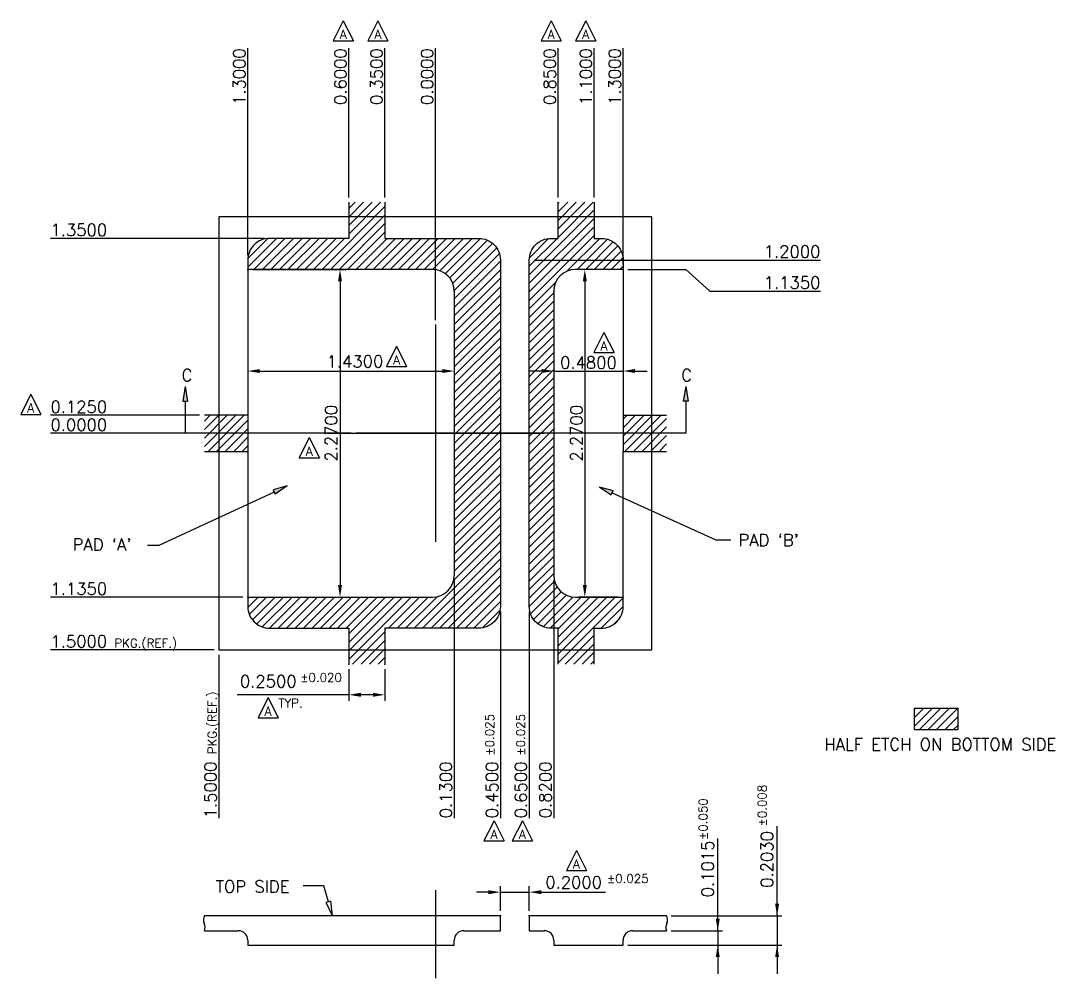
# Model space of a CAD drawing. Extents: x 823 to 1091, y 12 to 388.
# Drawn here: x 869.3 to 1084.3, y 188.9 to 387.9 of the extents above; entities that cross this region are included whole.
import ezdxf
from ezdxf.enums import TextEntityAlignment as Align
from ezdxf.lldxf.tags import DXFTag

# ---------------------------------------------------------------- set-up
doc = ezdxf.new("R2010")
doc.units = 0
doc.header["$LTSCALE"] = 8
doc.header["$MEASUREMENT"] = 0
for name, color, linetype in [('CEN', 3, 'CENTER'), ('COIN-LINE', 4, 'Continuous'), ('DIM', 7, 'Continuous'), ('LF-LINE', 1, 'Continuous'), ('PKG-OUT', 3, 'HIDDEN')]:
    doc.layers.add(name, color=color, linetype=linetype)
doc.styles.add('SIMPLEX', font='SIMPLEX.shx', dxfattribs={"height": 3})
tags = doc.linetypes.add('CENTER', pattern=[2, 1.25, -0.25, 0.25, -0.25]).pattern_tags.tags
tags[10:11] = [DXFTag(74, 4), DXFTag(75, 0), DXFTag(340, '0'), DXFTag(46, 1.0), DXFTag(50, 0.0), DXFTag(44, 0.0), DXFTag(45, 0.0)]
tags[8:9] = [DXFTag(74, 4), DXFTag(75, 0), DXFTag(340, '0'), DXFTag(46, 1.0), DXFTag(50, 0.0), DXFTag(44, 0.0), DXFTag(45, 0.0)]
tags[6:7] = [DXFTag(74, 4), DXFTag(75, 0), DXFTag(340, '0'), DXFTag(46, 1.0), DXFTag(50, 0.0), DXFTag(44, 0.0), DXFTag(45, 0.0)]
tags[4:5] = [DXFTag(74, 4), DXFTag(75, 0), DXFTag(340, '0'), DXFTag(46, 1.0), DXFTag(50, 0.0), DXFTag(44, 0.0), DXFTag(45, 0.0)]
tags = doc.linetypes.add('HIDDEN', pattern=[0.375, 0.25, -0.125]).pattern_tags.tags
tags[6:7] = [DXFTag(74, 4), DXFTag(75, 0), DXFTag(340, '0'), DXFTag(46, 1.0), DXFTag(50, 0.0), DXFTag(44, 0.0), DXFTag(45, 0.0)]
tags[4:5] = [DXFTag(74, 4), DXFTag(75, 0), DXFTag(340, '0'), DXFTag(46, 1.0), DXFTag(50, 0.0), DXFTag(44, 0.0), DXFTag(45, 0.0)]

# ---------------------------------------------------------------- blocks, each defined once
blk = doc.blocks.new('SH4')
at = {"layer": 'DIM'}
for points in [[(898.52, -83.14), (899.02, -83.14), (898.52, -80.14), (898.02, -83.14)], [(1002.52, -83.14), (1003.02, -83.14), (1002.52, -80.14), (1002.02, -83.14)]]:
    blk.add_hatch(color=256, dxfattribs=at).paths.add_polyline_path(points)
for points in [[(919.7, -100.79), (916.77, -101.59), (916.98, -102.05), (917.19, -102.5)], [(984.51, -100.96), (987.03, -102.66), (987.24, -102.21), (987.45, -101.75)]]:
    blk.add_hatch(color=256, dxfattribs=at).paths.add_polyline_path(points, flags=0)
at = {"layer": 'PKG-OUT'}
h = blk.add_hatch(dxfattribs=at)
h.set_pattern_fill('ANSI31', color=256, scale=10, style=0)
h.paths.add_polyline_path([(995.52, -93.59), (998.52, -93.59), (998.52, -86.09), (995.52, -86.09)])
h.paths.add_polyline_path([(995.52, -86.09), (989.52, -86.09), (989.52, -93.59), (995.52, -93.59)])
h.paths.add_polyline_path([(976.02, -137.84), (983.52, -137.84), (983.52, -134.84), (976.02, -134.84)])
h.paths.add_polyline_path([(902.52, -86.09), (902.52, -93.59), (905.52, -93.59), (905.52, -86.09)])
h.paths.add_polyline_path([(940.02, -41.84), (932.52, -41.84), (932.52, -44.84), (940.02, -44.84)])
h.paths.add_polyline_path([(983.52, -44.84), (983.52, -41.84), (976.02, -41.84), (976.02, -44.84)])
h.paths.add_polyline_path([(976.02, -44.84), (976.02, -49.34), (974.52, -49.34, 0.414214), (970.02, -53.84), (970.02, -125.84, 0.414214), (974.52, -130.34), (976.02, -130.34), (976.02, -134.84), (983.52, -134.84), (983.52, -130.34), (985.02, -130.34, 0.414214), (989.52, -125.84), (989.52, -123.89), (988.52, -123.89), (980.31, -123.89), (979.62, -123.89, -0.414214), (975.12, -119.39), (975.12, -60.29, -0.414214), (979.62, -55.79), (989.52, -55.79), (989.52, -53.84, 0.414214), (985.02, -49.34), (983.52, -49.34), (983.52, -44.84)])
h.paths.add_polyline_path([(932.52, -137.84), (940.02, -137.84), (940.02, -134.84), (932.52, -134.84)])
h.paths.add_polyline_path([(905.52, -93.59), (911.52, -93.59), (911.52, -86.09), (905.52, -86.09)])
h.paths.add_polyline_path([(932.52, -44.84), (932.52, -49.34), (916.02, -49.34, 0.414214), (911.52, -53.84), (911.52, -55.79), (949.92, -55.79, -0.414214), (954.42, -60.29), (954.42, -119.39, -0.414214), (949.92, -123.89), (911.52, -123.89), (911.52, -125.84, 0.414214), (916.02, -130.34), (932.52, -130.34), (932.52, -134.84), (940.02, -134.84), (940.02, -130.34), (959.52, -130.34, 0.414214), (964.02, -125.84), (964.02, -53.84, 0.414214), (959.52, -49.34), (940.02, -49.34), (940.02, -44.84)])
h = blk.add_hatch(dxfattribs=at)
h.set_pattern_fill('ANSI31', color=256, scale=10, style=0)
h.set_pattern_definition([(45, (132.0455, 134.9797), (-0.8838835, 0.8838835), [])])
h.paths.add_polyline_path([(1059.09, -146.98), (1050.09, -146.98), (1050.09, -151.48), (1059.09, -151.48)])
at = {"lineweight": -2}
for p, q in [((932.52, -138.84), (932.52, -145.43)), ((940.02, -138.84), (940.02, -145.43)), ((932.52, -144.18), (909.35, -144.18)), ((937.52, -144.18), (935.02, -144.18)), ((964.02, -189.1), (964.02, -183.94)), ((970.02, -189.1), (970.02, -183.94)), ((961.52, -185.19), (959.02, -185.19)), ((972.52, -185.19), (985.88, -185.19))]:
    blk.add_line(p, q, dxfattribs=at)
blk.add_line((964.02, -185.19), (970.02, -185.19))
for p in [(932.52, -137.84), (940.02, -137.84), (964.02, -190.1), (970.02, -190.1)]:
    blk.add_point(p)
for points in [[(932.52, -144.18), (935.02, -143.76), (935.02, -144.59)], [(940.02, -144.18), (937.52, -143.76), (937.52, -144.59)], [(964.02, -185.19), (961.52, -185.61), (961.52, -184.78)], [(970.02, -185.19), (972.52, -185.61), (972.52, -184.78)]]:
    blk.add_solid(points)
at = {"layer": 'CEN'}
for p, q in [((927.95, -89.84), (973.1, -89.84)), ((950.52, -184.78), (950.52, -203.09))]:
    blk.add_line(p, q, dxfattribs=at)
at = {"layer": 'CEN', "ltscale": 0.01}
blk.add_line((1002.52, -89.84), (934, -89.84), dxfattribs=at)
at = {"layer": 'COIN-LINE'}
for p, q in [((931.36, -4.11), (929.26, -8.31)), ((931.36, -4.11), (933.46, -8.31)), ((938.56, -4.11), (936.46, -8.31)), ((938.56, -4.11), (940.66, -8.31)), ((974.56, -4.11), (972.46, -8.31)), ((974.56, -4.11), (976.66, -8.31)), ((981.74, -4.11), (979.64, -8.31)), ((981.74, -4.11), (983.84, -8.31)), ((929.26, -8.31), (933.46, -8.31)), ((936.46, -8.31), (940.66, -8.31)), ((972.46, -8.31), (976.66, -8.31)), ((979.64, -8.31), (983.84, -8.31)), ((911.52, -37.84), (911.52, -32.84)), ((932.52, -37.84), (932.52, -32.84)), ((940.02, -37.84), (940.02, -32.84)), ((950.52, -37.84), (950.52, -32.84)), ((976.02, -37.84), (976.02, -32.84)), ((983.52, -37.84), (983.52, -32.84)), ((989.52, -37.84), (989.52, -32.84)), ((898.52, -49.34), (893.52, -49.34)), ((1002.52, -53.84), (1007.52, -53.84)), ((1002.52, -55.79), (1007.52, -60.29)), ((985.54, -68.87), (983.44, -73.07)), ((985.54, -68.87), (987.64, -73.07)), ((942.44, -71.76), (940.34, -75.96)), ((942.44, -71.76), (944.54, -75.96)), ((983.44, -73.07), (987.64, -73.07)), ((940.34, -75.96), (944.54, -75.96)), ((866.43, -81.72), (864.33, -85.92)), ((866.43, -81.72), (868.53, -85.92)), ((864.33, -85.92), (868.53, -85.92)), ((898.52, -86.09), (893.52, -86.09)), ((898.52, -89.84), (893.52, -89.84)), ((924.31, -90.74), (922.21, -94.94)), ((924.31, -90.74), (926.41, -94.94)), ((922.21, -94.94), (926.41, -94.94)), ((898.52, -123.89), (893.52, -123.89)), ((898.52, -134.84), (893.52, -134.84)), ((905.52, -141.84), (905.52, -146.84)), ((954.42, -141.84), (954.42, -146.84)), ((964.02, -141.84), (964.02, -146.84)), ((970.02, -141.84), (970.02, -146.84)), ((975.12, -141.84), (975.12, -146.84)), ((915.75, -144.75), (913.65, -148.95)), ((915.75, -144.75), (917.85, -148.95)), ((913.65, -148.95), (917.85, -148.95)), ((962.69, -170.34), (960.59, -174.54)), ((962.69, -170.34), (964.79, -174.54)), ((968.58, -170.34), (966.48, -174.54)), ((968.58, -170.34), (970.68, -174.54)), ((960.59, -174.54), (964.79, -174.54)), ((966.48, -174.54), (970.68, -174.54)), ((979.82, -176.51), (977.72, -180.71)), ((979.82, -176.51), (981.92, -180.71)), ((977.72, -180.71), (981.92, -180.71))]:
    blk.add_line(p, q, dxfattribs=at)
at = {"layer": 'DIM'}
for p, q in [((911.52, -32.84), (911.52, -9.84)), ((932.52, -32.84), (932.52, -9.84)), ((940.02, -32.84), (940.02, -9.84)), ((950.52, -32.84), (950.52, -9.84)), ((976.02, -32.84), (976.02, -9.84)), ((983.52, -32.84), (983.52, -9.84)), ((989.52, -32.84), (989.52, -9.84)), ((911.52, -52.84), (911.52, -37.84)), ((932.52, -40.84), (932.52, -37.84)), ((940.02, -40.84), (940.02, -37.84)), ((950.52, -66.34), (950.52, -37.84)), ((976.02, -40.84), (976.02, -37.84)), ((983.52, -40.84), (983.52, -37.84)), ((989.52, -54.79), (989.52, -37.84)), ((893.52, -49.34), (870.52, -49.34)), ((915.02, -49.34), (898.52, -49.34)), ((971.02, -53.84), (1002.52, -53.84)), ((990.52, -55.79), (1002.52, -55.79)), ((1007.52, -53.84), (1030.52, -53.84)), ((1007.52, -60.29), (1030.52, -60.29)), ((975.12, -76.9), (989.52, -76.9)), ((898.52, -80.14), (898.02, -83.14)), ((898.52, -80.14), (899.02, -83.14)), ((1002.52, -80.14), (1002.02, -83.14)), ((1002.52, -80.14), (1003.02, -83.14)), ((898.02, -83.14), (899.02, -83.14)), ((898.52, -83.14), (898.52, -89.84)), ((1003.02, -83.14), (1002.02, -83.14)), ((1002.52, -83.14), (1002.52, -89.84)), ((893.52, -86.09), (870.52, -86.09)), ((901.52, -86.09), (898.52, -86.09)), ((893.52, -89.84), (870.52, -89.84)), ((926.95, -89.84), (898.52, -89.84)), ((933, -89.84), (898.52, -89.84)), ((919.7, -100.79), (916.77, -101.59)), ((919.7, -100.79), (917.19, -102.5)), ((984.51, -100.96), (987.03, -102.66)), ((984.51, -100.96), (987.45, -101.75)), ((916.98, -102.05), (893.05, -113.14)), ((916.77, -101.59), (917.19, -102.5)), ((987.03, -102.66), (987.45, -101.75)), ((987.24, -102.21), (1008.77, -112.01)), ((893.05, -113.14), (890.66, -113.14)), ((1008.77, -112.01), (1011.93, -112.01)), ((954.42, -120.39), (954.42, -141.84)), ((975.12, -120.39), (975.12, -141.84)), ((893.52, -123.89), (870.52, -123.89)), ((910.52, -123.89), (898.52, -123.89)), ((964.02, -126.84), (964.02, -141.84)), ((970.02, -126.84), (970.02, -141.84)), ((893.52, -134.84), (870.52, -134.84)), ((904.52, -134.84), (898.52, -134.84)), ((905.52, -135.84), (905.52, -141.84)), ((905.52, -146.84), (905.52, -169.84)), ((954.42, -146.84), (954.42, -169.84)), ((964.02, -146.84), (964.02, -169.84)), ((970.02, -146.84), (970.02, -169.84)), ((975.12, -146.84), (975.12, -169.84)), ((1021.52, -190.1), (1021.52, -171.5)), ((1009.19, -193.19), (1009.19, -174.03)), ((927.34, -183.85), (923, -183.85)), ((928.31, -187.22), (927.34, -183.85)), ((928.79, -187.08), (927.83, -187.36)), ((929.14, -190.1), (927.83, -187.36)), ((929.14, -190.1), (928.79, -187.08)), ((999.52, -190.1), (1022.52, -190.1)), ((1021.52, -190.1), (1021.52, -196.19)), ((999.52, -193.19), (1010.19, -193.19)), ((1009.19, -193.19), (1009.19, -196.19)), ((990.52, -196.19), (1022.52, -196.19)), ((999.52, -196.19), (1010.19, -196.19)), ((1009.19, -196.19), (1009.19, -202.19)), ((1021.52, -196.19), (1021.52, -202.19))]:
    blk.add_line(p, q, dxfattribs=at)
at = {"layer": 'DIM', "lineweight": -2}
for p, q in [((912.52, -55.79), (931.94, -55.79)), ((988.52, -55.79), (980.31, -55.79)), ((989.52, -54.84), (989.52, -78.15)), ((911.52, -56.79), (911.52, -78.16)), ((930.69, -58.29), (930.69, -121.39)), ((981.56, -58.29), (981.56, -121.39)), ((975.12, -61.29), (975.12, -78.15)), ((914.02, -76.91), (951.92, -76.91)), ((972.62, -76.9), (970.12, -76.9)), ((992.02, -76.9), (994.52, -76.9)), ((912.52, -123.89), (931.94, -123.89))]:
    blk.add_line(p, q, dxfattribs=at)
at = {"layer": 'DIM'}
for p in [(911.52, -55.79), (911.52, -55.79), (989.52, -53.84), (989.52, -55.79), (975.12, -60.29), (911.52, -123.89), (989.52, -123.89)]:
    blk.add_point(p, dxfattribs=at)
for points in [[(930.69, -55.79), (930.27, -58.29), (931.1, -58.29)], [(981.56, -55.79), (981.15, -58.29), (981.98, -58.29)], [(911.52, -76.91), (914.02, -77.32), (914.02, -76.49)], [(954.42, -76.91), (951.92, -77.32), (951.92, -76.49)], [(975.12, -76.9), (972.62, -77.31), (972.62, -76.48)], [(989.52, -76.9), (992.02, -77.31), (992.02, -76.48)], [(930.69, -123.89), (930.27, -121.39), (931.1, -121.39)], [(981.56, -123.89), (981.15, -121.39), (981.98, -121.39)]]:
    blk.add_solid(points, dxfattribs=at)
at = {"layer": 'DIM', "color": 7}
for points in [[(1021.52, -190.1), (1021.1, -187.6), (1021.93, -187.6)], [(1009.19, -193.19), (1008.77, -190.69), (1009.6, -190.69)], [(1009.19, -196.19), (1008.77, -198.69), (1009.6, -198.69)], [(1021.52, -196.19), (1021.1, -198.69), (1021.93, -198.69)]]:
    blk.add_solid(points, dxfattribs=at)
at = {"layer": 'LF-LINE', "color": 1}
for p, q in [((964.02, -190.1), (902.52, -190.1)), ((964.02, -193.19), (964.02, -190.1)), ((970.02, -190.1), (970.02, -193.19)), ((998.52, -190.1), (970.02, -190.1)), ((902.52, -193.19), (909.52, -193.19)), ((956.42, -193.19), (964.02, -193.19)), ((970.02, -193.19), (973.12, -193.19)), ((991.52, -193.19), (998.52, -193.19)), ((911.52, -195.19), (911.52, -196.19)), ((954.42, -196.19), (954.42, -195.19)), ((975.12, -195.19), (975.12, -196.19)), ((989.52, -196.19), (989.52, -195.19)), ((911.52, -196.19), (954.42, -196.19)), ((975.12, -196.19), (989.52, -196.19))]:
    blk.add_line(p, q, dxfattribs=at)
at = {"layer": 'LF-LINE'}
for points in [[(932.52, -41.84), (932.52, -49.34), (916.02, -49.34, 0.414214), (911.52, -53.84), (911.52, -86.09), (902.52, -86.09)], [(940.02, -41.84), (940.02, -49.34), (959.52, -49.34, -0.414214), (964.02, -53.84), (964.02, -125.84, -0.414214), (959.52, -130.34), (940.02, -130.34), (940.02, -137.84)], [(976.02, -137.84), (976.02, -130.34), (974.52, -130.34, -0.414214), (970.02, -125.84), (970.02, -53.84, -0.414214), (974.52, -49.34), (976.02, -49.34), (976.02, -41.84)], [(983.52, -41.84), (983.52, -49.34), (985.02, -49.34, -0.414214), (989.52, -53.84), (989.52, -86.09), (998.52, -86.09)], [(902.52, -93.59), (911.52, -93.59), (911.52, -125.84, 0.414214), (916.02, -130.34), (932.52, -130.34), (932.52, -137.84)], [(983.52, -137.84), (983.52, -130.34), (985.02, -130.34, 0.414214), (989.52, -125.84), (989.52, -93.59), (998.52, -93.59)]]:
    blk.add_lwpolyline(points, format="xyb", dxfattribs=at)
at = {"layer": 'LF-LINE', "color": 1}
for centre, radius, start, end in [((903.96, -190.94), 1.66, 149.764, 205.1186), ((997.08, -190.94), 1.66, 334.8814, 30.236), ((900.86, -192.49), 1.8, 337.1273, 27.9832), ((909.52, -195.19), 2, 0, 90), ((956.42, -195.19), 2, 90, 180), ((973.12, -195.19), 2, 0, 90), ((991.52, -195.19), 2, 90, 180), ((1000.18, -192.49), 1.8, 152.0168, 202.8727)]:
    blk.add_arc(centre, radius, start, end, dxfattribs=at)
at = {"layer": 'PKG-OUT', "linetype": 'ByBlock'}
for p, q in [((949.92, -55.79), (911.52, -55.79)), ((989.52, -55.79), (979.62, -55.79)), ((975.12, -60.29), (975.12, -119.39)), ((911.52, -123.89), (949.92, -123.89)), ((979.62, -123.89), (989.52, -123.89))]:
    blk.add_line(p, q, dxfattribs=at)
at = {"layer": 'PKG-OUT', "linetype": 'ByBlock', "lineweight": -2}
for p, q in [((954.42, -60.29), (954.42, -119.39)), ((988.52, -123.89), (980.31, -123.89))]:
    blk.add_line(p, q, dxfattribs=at)
at = {"layer": 'PKG-OUT'}
for p, q in [((950.52, -67.26), (950.52, -112.41)), ((950.52, -67.34), (950.52, -112.34)), ((911.52, -86.09), (911.52, -93.59)), ((989.52, -86.09), (989.52, -93.59)), ((1050.09, -151.48), (1050.09, -146.98)), ((1050.09, -146.98), (1059.09, -146.98)), ((1059.09, -146.98), (1059.09, -151.48)), ((1059.09, -151.48), (1050.09, -151.48))]:
    blk.add_line(p, q, dxfattribs=at)
blk.add_lwpolyline([(995.52, -44.84), (905.52, -44.84), (905.52, -134.84), (995.52, -134.84)], close=True, dxfattribs=at)
at = {"layer": 'PKG-OUT', "linetype": 'ByBlock'}
for centre, start, end in [((949.92, -60.29), 0, 90), ((979.62, -60.29), 90, 180), ((949.92, -119.39), 270, 0), ((979.62, -119.39), 180, 270)]:
    blk.add_arc(centre, 4.5, start, end, dxfattribs=at)
at = {"layer": 'PKG-OUT'}
blk.add_point((954.42, -60.29), dxfattribs=at)
at = {"char_height": 2.5, "attachment_point": 5, "style": 'SIMPLEX'}
for s, insert in [('\\A1;0.2500', (915.78, -141.38)), ('\\A1;0.2000', (979.24, -183.16))]:
    blk.add_mtext(s, dxfattribs=dict(at, insert=insert))
at = {"layer": 'COIN-LINE', "style": 'SIMPLEX'}
for p in [(930.63, -7.88), (937.83, -7.88), (973.83, -7.88), (981.01, -7.88), (984.81, -72.65), (941.71, -75.54), (865.7, -85.5), (923.58, -94.52), (915.02, -148.53), (961.96, -174.12), (967.85, -174.12), (979.09, -180.29)]:
    blk.add_text('A', height=1.89, dxfattribs=at).set_placement(p)
at = {"layer": 'DIM', "style": 'SIMPLEX'}
for s, p in [('1.3000', (911.02, -9.84)), ('0.6000', (932.02, -9.84)), ('0.3500', (939.52, -9.84)), ('0.0000', (950.02, -9.84)), ('0.8500', (975.52, -9.84)), ('1.1000', (983.02, -9.84)), ('1.3000', (989.02, -9.84))]:
    blk.add_text(s, height=2.5, rotation=90, dxfattribs=at).set_placement(p, align=Align.RIGHT)
for s, height, p in [('1.3500', 2.5, (870.52, -48.84)), ('C', 2.5, (897.77, -79.02)), ('C', 2.5, (1001.6, -79.02)), ('0.1250', 2.5, (870.52, -85.59)), ('0.0000', 2.5, (870.52, -89.34)), ("PAD `A'", 2.5, (875.13, -114.21)), ("PAD `B'", 2.5, (1013.48, -113.27)), ('1.1350', 2.5, (870.52, -123.39)), ('1.5000', 2.5, (870.52, -134.34)), ('PKG.(REF.)', 1.8, (883.8, -134.34)), ('%%P0.020', 1.8, (922.43, -141.48)), ('TYP.', 1.8, (917.9, -146.8)), ('HALF ETCH ON BOTTOM SIDE', 2.5, (1031.33, -155.72)), ('%%P0.025', 1.8, (986.18, -183.28)), ('TOP SIDE', 2.5, (904.87, -185.28))]:
    blk.add_text(s, height=height, dxfattribs=at).set_placement(p)
for s, p in [('1.2000', (1030.52, -53.34)), ('1.1350', (1030.52, -59.79))]:
    blk.add_text(s, height=2.5, dxfattribs=at).set_placement(p, align=Align.RIGHT)
for s, height, p in [('PKG.(REF.)', 1.8, (905.02, -156.53)), ('%%P0.025', 1.8, (962.69, -156.81)), ('%%P0.025', 1.8, (969.13, -156.81)), ('1.5000', 2.5, (905.02, -169.84)), ('0.1300', 2.5, (953.92, -169.84)), ('0.4500', 2.5, (963.52, -169.84)), ('0.6500', 2.5, (969.52, -169.84)), ('0.8200', 2.5, (974.62, -169.84)), ('%%P0.008', 1.8, (1019.32, -171.52)), ('%%P0.050', 1.8, (1007.03, -174.32)), ('0.2030', 2.5, (1020.67, -184.29)), ('0.1015', 2.5, (1008.34, -186.25))]:
    blk.add_text(s, height=height, rotation=90, dxfattribs=at).set_placement(p)
at = {"layer": 'DIM', "char_height": 2.5, "attachment_point": 5, "style": 'SIMPLEX'}
for s, insert in [('\\A1;1.4300', (933.8, -74.9)), ('\\A1;0.4800', (982.32, -75.15))]:
    blk.add_mtext(s, dxfattribs=dict(at, insert=insert))
at = {"layer": 'DIM', "char_height": 2.5, "attachment_point": 5, "rotation": 90, "style": 'SIMPLEX'}
for insert in [(928.84, -89.84), (979.82, -89.84)]:
    blk.add_mtext('\\A1;2.2700', dxfattribs=dict(at, insert=insert))

msp = doc.modelspace()

# ---------------------------------------------------------------- block references
msp.add_blockref('SH4', (5, 392))

doc.saveas('drawing.dxf')
